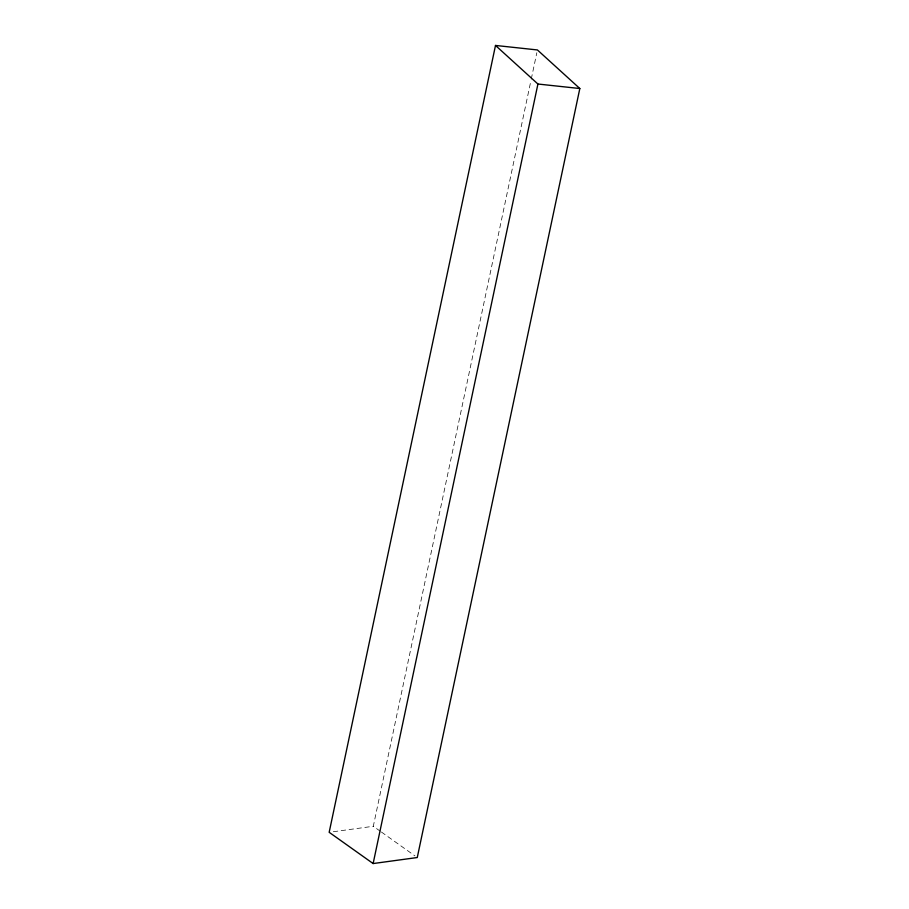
<?xml version="1.0" encoding="UTF-8"?>
<svg xmlns="http://www.w3.org/2000/svg" width="909" height="909" viewBox="0 0 909 909"><rect width="100%" height="100%" fill="white"/><g stroke="black" fill="none" stroke-linecap="round" stroke-linejoin="round"><path stroke-width="0.68" stroke-dasharray="4.54 3.41" d="M380.246 831.212L373.304 826.281L530.958 80.503M531.254 79.117L536.833 52.722M333.308 831.735L373.304 826.281M381.405 832.03L414.947 855.88"/><path stroke-width="1.36" d="M495.507 45.45L329.172 832.303L373.133 863.55L417.265 857.528L579.828 88.525L537.412 49.95L495.507 45.45L537.923 84.026L579.828 88.525M373.133 863.55L537.923 84.026"/></g></svg>
